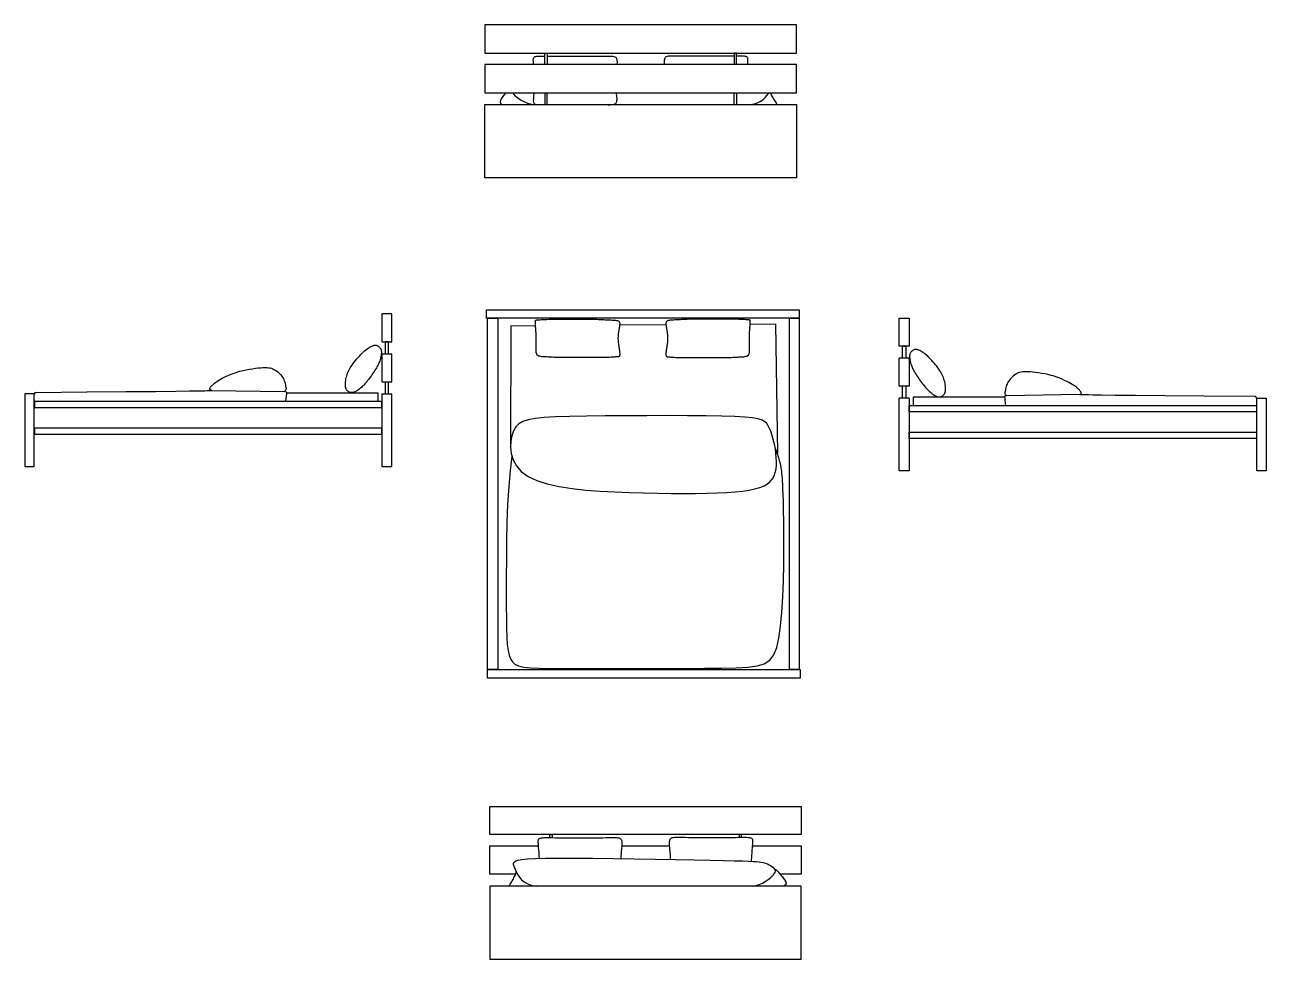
# Model space of a CAD drawing. Header units: millimetres. Extents: x 10 to 26.9, y 10 to 16.9.
# Drawn here: x 19.98 to 26.89, y 10.59 to 15.79 of the extents above; entities that cross this region are included whole.
import ezdxf

# ---------------------------------------------------------------- set-up
doc = ezdxf.new("R2010")
doc.units = ezdxf.units.MM
doc.layers.add('ARREDI_interni - furniture', color=252, linetype='Continuous')

msp = doc.modelspace()

# ---------------------------------------------------------------- linework, layer by layer
at = {"layer": 'ARREDI_interni - furniture'}
for p, q in [((23.9246, 15.3484), (23.9246, 15.4143)), ((23.9377, 15.4143), (23.9377, 15.3484)), ((21.9638, 14.0272), (22.0194, 14.0272)), ((24.8984, 14.0038), (24.8427, 14.0038)), ((21.9638, 13.9609), (22.0194, 13.9609)), ((24.8984, 13.9375), (24.8427, 13.9375)), ((21.0141, 13.7575), (21.4217, 13.7513)), ((21.9638, 13.8046), (22.0194, 13.8046)), ((24.8984, 13.7812), (24.8427, 13.7812)), ((21.9638, 13.7383), (22.0194, 13.7383)), ((24.8984, 13.7149), (24.8427, 13.7149)), ((25.8481, 13.7341), (25.4405, 13.7279))]:
    msp.add_line(p, q, dxfattribs=at)
for points in [[(24.2711, 15.7924), (22.5367, 15.7924), (22.5367, 15.6348), (24.2711, 15.6348)], [(22.5367, 15.3484), (24.2711, 15.3484), (24.2711, 14.9415), (22.5367, 14.9415)], [(24.2862, 14.1592), (22.5462, 14.1592), (22.5462, 14.2062), (24.2862, 14.2062)], [(22.6088, 12.2031), (22.5518, 12.2031), (22.5518, 14.1592), (22.6088, 14.1592)], [(22.8955, 14.1531), (22.9112, 14.1534), (22.9284, 14.1536), (22.9467, 14.1538), (22.9659, 14.1539), (22.9855, 14.1539), (23.0051, 14.154), (23.0245, 14.154), (23.0432, 14.154), (23.061, 14.154), (23.0778, 14.154), (23.0937, 14.1539), (23.1086, 14.1539), (23.1226, 14.1538), (23.1357, 14.1536), (23.148, 14.1534), (23.1595, 14.1531), (23.1701, 14.1527), (23.1801, 14.1523), (23.1894, 14.1518), (23.1982, 14.1513), (23.2066, 14.1508), (23.2146, 14.1503), (23.2223, 14.1499), (23.2299, 14.1495), (23.2373, 14.1492), (23.2446, 14.1489), (23.2515, 14.1486), (23.2581, 14.1482), (23.2642, 14.1476), (23.2697, 14.1468), (23.2745, 14.1457), (23.2785, 14.1442), (23.2817, 14.1424), (23.284, 14.1402), (23.2857, 14.1377), (23.2867, 14.1349), (23.2873, 14.1318), (23.2875, 14.1285), (23.2874, 14.1251), (23.2872, 14.1215), (23.2868, 14.1178), (23.2863, 14.1141), (23.2858, 14.1103), (23.2853, 14.1065), (23.2847, 14.1027), (23.284, 14.0989), (23.2834, 14.0952), (23.2827, 14.0915), (23.2821, 14.088), (23.2815, 14.0845), (23.2808, 14.081), (23.2803, 14.0775), (23.2797, 14.074), (23.2792, 14.0704), (23.2788, 14.0666), (23.2785, 14.0627), (23.2782, 14.0585), (23.278, 14.0541), (23.2779, 14.0495), (23.2779, 14.0447), (23.2781, 14.0397), (23.2784, 14.0344), (23.2788, 14.0289), (23.2794, 14.0231), (23.2801, 14.0171), (23.2809, 14.011), (23.2819, 14.0048), (23.2828, 13.9985), (23.2838, 13.9924), (23.2847, 13.9864), (23.2856, 13.9807), (23.2863, 13.9754), (23.2869, 13.9705), (23.2873, 13.966), (23.2875, 13.9619), (23.2875, 13.9583), (23.2873, 13.9551), (23.2869, 13.9523), (23.2863, 13.95), (23.2854, 13.9482), (23.2843, 13.9468), (23.283, 13.9457), (23.2813, 13.945), (23.2794, 13.9445), (23.2771, 13.9442), (23.2744, 13.944), (23.2714, 13.9438), (23.268, 13.9436), (23.2642, 13.9433), (23.2598, 13.943), (23.2545, 13.9425), (23.2481, 13.9421), (23.2405, 13.9416), (23.2315, 13.9411), (23.2207, 13.9407), (23.208, 13.9404), (23.1933, 13.9401), (23.1768, 13.9398), (23.159, 13.9397), (23.1402, 13.9396), (23.1208, 13.9395), (23.1011, 13.9395), (23.0816, 13.9395), (23.0626, 13.9395), (23.0444, 13.9395), (23.0271, 13.9395), (23.0108, 13.9395), (22.9954, 13.9396), (22.9809, 13.9397), (22.9674, 13.9398), (22.9548, 13.9401), (22.9432, 13.9404), (22.9326, 13.9407), (22.9228, 13.9411), (22.9138, 13.9416), (22.9054, 13.9421), (22.8974, 13.9426), (22.8899, 13.943), (22.8825, 13.9435), (22.8753, 13.9438), (22.8682, 13.9441), (22.8611, 13.9445), (22.8543, 13.945), (22.8479, 13.9458), (22.8419, 13.947), (22.8366, 13.9487), (22.832, 13.9511), (22.8282, 13.9543), (22.8254, 13.9583), (22.8235, 13.9632), (22.8222, 13.9688), (22.8216, 13.975), (22.8214, 13.9817), (22.8215, 13.989), (22.8218, 13.9966), (22.8221, 14.0045), (22.8224, 14.0127), (22.8226, 14.0209), (22.8227, 14.0293), (22.8228, 14.0376), (22.8227, 14.0459), (22.8226, 14.054), (22.8224, 14.062), (22.8221, 14.0697), (22.8218, 14.077), (22.8213, 14.084), (22.8209, 14.0907), (22.8204, 14.097), (22.8199, 14.1029), (22.8194, 14.1085), (22.819, 14.1138), (22.8186, 14.1186), (22.8184, 14.1232), (22.8181, 14.1273), (22.818, 14.1311), (22.8179, 14.1345), (22.8178, 14.1375), (22.8178, 14.1402), (22.8178, 14.1424), (22.8178, 14.1442), (22.8178, 14.1457), (22.8179, 14.1468), (22.8183, 14.1476), (22.819, 14.1482), (22.8201, 14.1486), (22.8218, 14.1489), (22.8242, 14.1492), (22.8274, 14.1495), (22.8314, 14.1499), (22.8365, 14.1503), (22.8428, 14.1508), (22.8503, 14.1513), (22.8592, 14.1518), (22.8696, 14.1523), (22.8817, 14.1527)], [(23.9368, 14.1531), (23.9212, 14.1534), (23.904, 14.1536), (23.8856, 14.1538), (23.8665, 14.1539), (23.8469, 14.1539), (23.8272, 14.154), (23.8079, 14.154), (23.7891, 14.154), (23.7713, 14.154), (23.7545, 14.154), (23.7387, 14.1539), (23.7238, 14.1539), (23.7098, 14.1538), (23.6966, 14.1536), (23.6843, 14.1534), (23.6729, 14.1531), (23.6622, 14.1527), (23.6523, 14.1523), (23.6429, 14.1518), (23.6341, 14.1513), (23.6258, 14.1508), (23.6178, 14.1503), (23.6101, 14.1499), (23.6025, 14.1495), (23.595, 14.1492), (23.5878, 14.1489), (23.5808, 14.1486), (23.5742, 14.1482), (23.5682, 14.1476), (23.5627, 14.1468), (23.5579, 14.1457), (23.5539, 14.1442), (23.5507, 14.1424), (23.5483, 14.1402), (23.5467, 14.1377), (23.5456, 14.1349), (23.545, 14.1318), (23.5448, 14.1285), (23.5449, 14.1251), (23.5452, 14.1215), (23.5456, 14.1178), (23.546, 14.1141), (23.5465, 14.1103), (23.5471, 14.1065), (23.5477, 14.1027), (23.5483, 14.0989), (23.549, 14.0952), (23.5496, 14.0915), (23.5503, 14.088), (23.5509, 14.0845), (23.5515, 14.081), (23.5521, 14.0775), (23.5526, 14.074), (23.5531, 14.0704), (23.5535, 14.0666), (23.5539, 14.0627), (23.5542, 14.0585), (23.5544, 14.0541), (23.5544, 14.0495), (23.5544, 14.0447), (23.5543, 14.0397), (23.554, 14.0344), (23.5536, 14.0289), (23.553, 14.0231), (23.5523, 14.0171), (23.5514, 14.011), (23.5505, 14.0048), (23.5495, 13.9985), (23.5486, 13.9924), (23.5476, 13.9864), (23.5468, 13.9807), (23.546, 13.9754), (23.5455, 13.9705), (23.5451, 13.966), (23.5449, 13.9619), (23.5449, 13.9583), (23.545, 13.9551), (23.5454, 13.9523), (23.5461, 13.95), (23.5469, 13.9482), (23.548, 13.9468), (23.5494, 13.9457), (23.551, 13.945), (23.553, 13.9445), (23.5553, 13.9442), (23.5579, 13.944), (23.5609, 13.9438), (23.5643, 13.9436), (23.5681, 13.9433), (23.5726, 13.943), (23.5779, 13.9425), (23.5842, 13.9421), (23.5918, 13.9416), (23.6009, 13.9411), (23.6117, 13.9407), (23.6244, 13.9404), (23.6391, 13.9401), (23.6555, 13.9398), (23.6734, 13.9397), (23.6922, 13.9396), (23.7116, 13.9395), (23.7313, 13.9395), (23.7508, 13.9395), (23.7698, 13.9395), (23.788, 13.9395), (23.8052, 13.9395), (23.8216, 13.9395), (23.837, 13.9396), (23.8514, 13.9397), (23.865, 13.9398), (23.8775, 13.9401), (23.8891, 13.9404), (23.8997, 13.9407), (23.9095, 13.9411), (23.9186, 13.9416), (23.927, 13.9421), (23.9349, 13.9426), (23.9425, 13.943), (23.9498, 13.9435), (23.957, 13.9438), (23.9642, 13.9441), (23.9712, 13.9445), (23.978, 13.945), (23.9845, 13.9458), (23.9904, 13.947), (23.9958, 13.9487), (24.0004, 13.9511), (24.0041, 13.9543), (24.0069, 13.9583), (24.0089, 13.9632), (24.0101, 13.9688), (24.0108, 13.975), (24.011, 13.9817), (24.0109, 13.989), (24.0106, 13.9966), (24.0102, 14.0045), (24.0099, 14.0127), (24.0097, 14.0209), (24.0096, 14.0293), (24.0096, 14.0376), (24.0096, 14.0459), (24.0097, 14.054), (24.0099, 14.062), (24.0102, 14.0697), (24.0106, 14.077), (24.011, 14.084), (24.0115, 14.0907), (24.012, 14.097), (24.0125, 14.1029), (24.0129, 14.1085), (24.0133, 14.1138), (24.0137, 14.1186), (24.014, 14.1232), (24.0142, 14.1273), (24.0144, 14.1311), (24.0145, 14.1345), (24.0145, 14.1375), (24.0146, 14.1402), (24.0146, 14.1424), (24.0146, 14.1442), (24.0146, 14.1457), (24.0144, 14.1468), (24.0141, 14.1476), (24.0134, 14.1482), (24.0122, 14.1486), (24.0105, 14.1489), (24.0082, 14.1492), (24.005, 14.1495), (24.0009, 14.1499), (23.9958, 14.1503), (23.9896, 14.1508), (23.9821, 14.1513), (23.9732, 14.1518), (23.9627, 14.1523), (23.9507, 14.1527)], [(24.2862, 12.2031), (24.2338, 12.2031), (24.2338, 14.1592), (24.2862, 14.1592)], [(21.7611, 13.7756), (21.7602, 13.7821), (21.7599, 13.7891), (21.7601, 13.7966), (21.7607, 13.8045), (21.7619, 13.8127), (21.7634, 13.8209), (21.7652, 13.8292), (21.7674, 13.8372), (21.7699, 13.8451), (21.7726, 13.8527), (21.7757, 13.8602), (21.7792, 13.8676), (21.7831, 13.875), (21.7874, 13.8826), (21.7922, 13.8903), (21.7975, 13.8982), (21.8034, 13.9065), (21.8097, 13.915), (21.8164, 13.9236), (21.8234, 13.9321), (21.8306, 13.9405), (21.8379, 13.9487), (21.8452, 13.9565), (21.8526, 13.9638), (21.8598, 13.9706), (21.8668, 13.9767), (21.8737, 13.9823), (21.8803, 13.9873), (21.8866, 13.9918), (21.8926, 13.9957), (21.8983, 13.999), (21.9035, 14.0019), (21.9084, 14.0042), (21.9128, 14.006), (21.9169, 14.0073), (21.9207, 14.0082), (21.9243, 14.0087), (21.9276, 14.0087), (21.9308, 14.0083), (21.9338, 14.0076), (21.9367, 14.0065), (21.9396, 14.0051), (21.9423, 14.0035), (21.9449, 14.0016), (21.9473, 13.9995), (21.9495, 13.9974), (21.9516, 13.9951), (21.9534, 13.9928), (21.9551, 13.9904), (21.9565, 13.9881), (21.9576, 13.9856), (21.9586, 13.9829), (21.9593, 13.98), (21.9599, 13.9768), (21.9602, 13.9733), (21.9603, 13.9694), (21.9602, 13.965), (21.9599, 13.9603), (21.9593, 13.9552), (21.9585, 13.9498), (21.9576, 13.9442), (21.9563, 13.9385), (21.9548, 13.9326), (21.9531, 13.9267), (21.9511, 13.9209), (21.9488, 13.915), (21.9463, 13.909), (21.9435, 13.9029), (21.9403, 13.8967), (21.9369, 13.8903), (21.9332, 13.8837), (21.9291, 13.8768), (21.9247, 13.8696), (21.92, 13.8622), (21.915, 13.8547), (21.9099, 13.8471), (21.9047, 13.8396), (21.8994, 13.8322), (21.8941, 13.825), (21.8889, 13.818), (21.8837, 13.8115), (21.8786, 13.8053), (21.8736, 13.7994), (21.8687, 13.7938), (21.8637, 13.7886), (21.8588, 13.7836), (21.8539, 13.7789), (21.849, 13.7743), (21.8441, 13.7701), (21.8392, 13.766), (21.8344, 13.7622), (21.8296, 13.7587), (21.8249, 13.7556), (21.8203, 13.7528), (21.8159, 13.7504), (21.8117, 13.7484), (21.8077, 13.7468), (21.8039, 13.7457), (21.8003, 13.745), (21.7967, 13.7447), (21.7933, 13.7448), (21.7899, 13.7454), (21.7865, 13.7463), (21.7831, 13.7476), (21.7797, 13.7493), (21.7763, 13.7514), (21.773, 13.754), (21.7699, 13.7571), (21.7671, 13.7607), (21.7646, 13.765), (21.7626, 13.77)], [(25.1011, 13.7523), (25.102, 13.7587), (25.1023, 13.7657), (25.1021, 13.7732), (25.1014, 13.7812), (25.1003, 13.7893), (25.0988, 13.7976), (25.0969, 13.8058), (25.0947, 13.8139), (25.0923, 13.8217), (25.0895, 13.8293), (25.0864, 13.8368), (25.083, 13.8442), (25.0791, 13.8516), (25.0747, 13.8592), (25.0699, 13.8669), (25.0646, 13.8748), (25.0588, 13.8831), (25.0525, 13.8916), (25.0458, 13.9002), (25.0388, 13.9087), (25.0316, 13.9171), (25.0243, 13.9253), (25.0169, 13.9331), (25.0096, 13.9404), (25.0024, 13.9472), (24.9953, 13.9533), (24.9885, 13.9589), (24.9819, 13.9639), (24.9756, 13.9684), (24.9695, 13.9723), (24.9639, 13.9756), (24.9586, 13.9785), (24.9538, 13.9808), (24.9493, 13.9826), (24.9452, 13.9839), (24.9414, 13.9848), (24.9379, 13.9853), (24.9345, 13.9853), (24.9314, 13.9849), (24.9284, 13.9842), (24.9254, 13.9831), (24.9226, 13.9817), (24.9199, 13.9801), (24.9173, 13.9782), (24.9149, 13.9761), (24.9126, 13.974), (24.9106, 13.9717), (24.9087, 13.9694), (24.9071, 13.967), (24.9057, 13.9647), (24.9045, 13.9622), (24.9036, 13.9595), (24.9028, 13.9566), (24.9023, 13.9534), (24.902, 13.9499), (24.9019, 13.946), (24.902, 13.9416), (24.9023, 13.9369), (24.9029, 13.9318), (24.9036, 13.9264), (24.9046, 13.9208), (24.9058, 13.9151), (24.9073, 13.9092), (24.9091, 13.9034), (24.9111, 13.8975), (24.9133, 13.8916), (24.9159, 13.8856), (24.9187, 13.8795), (24.9218, 13.8733), (24.9253, 13.8669), (24.929, 13.8603), (24.9331, 13.8534), (24.9375, 13.8462), (24.9422, 13.8389), (24.9471, 13.8313), (24.9522, 13.8237), (24.9574, 13.8162), (24.9627, 13.8088), (24.968, 13.8016), (24.9733, 13.7946), (24.9784, 13.7881), (24.9835, 13.7819), (24.9885, 13.776), (24.9935, 13.7705), (24.9984, 13.7652), (25.0033, 13.7602), (25.0082, 13.7555), (25.0131, 13.751), (25.018, 13.7467), (25.0229, 13.7426), (25.0278, 13.7388), (25.0326, 13.7353), (25.0373, 13.7322), (25.0419, 13.7294), (25.0463, 13.727), (25.0505, 13.725), (25.0545, 13.7234), (25.0583, 13.7223), (25.0619, 13.7216), (25.0654, 13.7213), (25.0689, 13.7214), (25.0722, 13.722), (25.0756, 13.7229), (25.079, 13.7242), (25.0825, 13.7259), (25.0859, 13.728), (25.0892, 13.7306), (25.0923, 13.7337), (25.0951, 13.7373), (25.0976, 13.7416), (25.0996, 13.7466)], [(19.9751, 13.3328), (20.028, 13.3328), (20.028, 13.7383), (19.9751, 13.7383)], [(20.0281, 13.6614), (21.9638, 13.6614), (21.9638, 13.6958), (20.0281, 13.6958)], [(26.8871, 13.3094), (26.8342, 13.3094), (26.8342, 13.7149), (26.8871, 13.7149)], [(26.8341, 13.638), (24.8984, 13.638), (24.8984, 13.6724), (26.8341, 13.6724)], [(22.6962, 13.532), (22.6866, 13.5052), (22.6804, 13.4746), (22.6787, 13.4412), (22.6827, 13.4064), (22.6935, 13.3715), (22.7121, 13.3378), (22.7397, 13.3064), (22.7774, 13.2788), (22.8258, 13.2557), (22.8839, 13.2371), (22.9498, 13.2224), (23.022, 13.2111), (23.0989, 13.2026), (23.1788, 13.1963), (23.2602, 13.1919), (23.3413, 13.1886), (23.4207, 13.1862), (23.4977, 13.1844), (23.5719, 13.1834), (23.6428, 13.1831), (23.7099, 13.1835), (23.7727, 13.1846), (23.8307, 13.1864), (23.8835, 13.189), (23.9306, 13.1923), (23.9724, 13.1965), (24.0089, 13.2018), (24.0407, 13.2084), (24.0679, 13.2163), (24.091, 13.2257), (24.1101, 13.2369), (24.1256, 13.2499), (24.1378, 13.265), (24.1471, 13.2818), (24.1537, 13.3001), (24.1579, 13.3198), (24.16, 13.3404), (24.1604, 13.3618), (24.1594, 13.3838), (24.1572, 13.4059), (24.1542, 13.4281), (24.1505, 13.45), (24.146, 13.4714), (24.1408, 13.4919), (24.135, 13.5114), (24.1287, 13.5294), (24.1219, 13.5458), (24.1146, 13.5603), (24.1065, 13.5726), (24.0958, 13.5829), (24.0804, 13.5914), (24.058, 13.5983), (24.0266, 13.6038), (23.9839, 13.608), (23.9277, 13.6111), (23.8559, 13.6135), (23.7674, 13.6151), (23.6653, 13.6161), (23.554, 13.6166), (23.4377, 13.6165), (23.3208, 13.6159), (23.2074, 13.6148), (23.1019, 13.6134), (23.0085, 13.6115), (22.9305, 13.6092), (22.8672, 13.6059), (22.8167, 13.601), (22.7774, 13.594), (22.7475, 13.5842), (22.7251, 13.571), (22.7086, 13.5538)], [(20.0281, 13.513), (21.9638, 13.513), (21.9638, 13.5474), (20.0281, 13.5474)], [(26.8341, 13.4897), (24.8984, 13.4897), (24.8984, 13.524), (26.8341, 13.524)], [(24.2914, 12.156), (22.5518, 12.156), (22.5518, 12.2031), (24.2914, 12.2031)], [(22.5642, 11.4417), (24.2986, 11.4417), (24.2986, 11.2841), (22.5642, 11.2841)], [(24.2986, 10.9977), (22.5642, 10.9977), (22.5642, 10.5909), (24.2986, 10.5909)]]:
    msp.add_lwpolyline(points, close=True, dxfattribs=at)
for points in [[(22.8701, 15.5718), (22.8701, 15.6348), (22.8831, 15.6348), (22.8831, 15.5718)], [(23.9377, 15.5718), (23.9377, 15.6348), (23.9246, 15.6348), (23.9246, 15.5718)], [(22.8079, 15.5718), (22.5367, 15.5718), (22.5367, 15.4142), (22.6537, 15.4142)], [(22.654, 15.4145), (24.2711, 15.4142), (24.2711, 15.5718), (23.9999, 15.5718)], [(22.8079, 15.5718), (22.8074, 15.5791), (22.807, 15.5851), (22.8067, 15.5902), (22.8065, 15.5948), (22.8064, 15.5989), (22.8067, 15.6027), (22.8073, 15.606), (22.8085, 15.6089), (22.8103, 15.6115), (22.8128, 15.6135), (22.8163, 15.6152), (22.8207, 15.6164), (22.8262, 15.6173), (22.8328, 15.6179), (22.8408, 15.6182), (22.85, 15.6183), (22.8607, 15.6183), (22.8701, 15.6182)], [(23.9999, 15.5718), (22.8079, 15.5718)], [(22.8831, 15.618), (22.8868, 15.618), (22.9022, 15.6179), (22.9192, 15.6178), (22.9375, 15.6177), (22.9569, 15.6177), (22.9771, 15.6177), (22.9981, 15.6177), (23.0196, 15.6176), (23.0413, 15.6176), (23.0631, 15.6176), (23.0848, 15.6177), (23.1061, 15.6177), (23.1267, 15.6177), (23.1464, 15.6178), (23.165, 15.6178), (23.1822, 15.618), (23.1978, 15.6181), (23.2115, 15.6183), (23.2235, 15.6184), (23.2339, 15.6184), (23.2427, 15.6181), (23.2501, 15.6174), (23.2562, 15.6162), (23.2612, 15.6144), (23.2651, 15.6119), (23.268, 15.6087), (23.2701, 15.6046), (23.2715, 15.5999), (23.2723, 15.5946), (23.2725, 15.5886), (23.2724, 15.5821), (23.2719, 15.5752), (23.2716, 15.5718)], [(23.9246, 15.618), (23.921, 15.618), (23.9055, 15.6179), (23.8885, 15.6178), (23.8703, 15.6177), (23.8509, 15.6177), (23.8306, 15.6177), (23.8097, 15.6177), (23.7882, 15.6176), (23.7665, 15.6176), (23.7446, 15.6176), (23.723, 15.6177), (23.7017, 15.6177), (23.6811, 15.6177), (23.6613, 15.6178), (23.6428, 15.6178), (23.6256, 15.618), (23.61, 15.6181), (23.5962, 15.6183), (23.5842, 15.6184), (23.5739, 15.6184), (23.5651, 15.6181), (23.5577, 15.6174), (23.5515, 15.6162), (23.5466, 15.6144), (23.5427, 15.6119), (23.5398, 15.6087), (23.5376, 15.6046), (23.5363, 15.5999), (23.5355, 15.5946), (23.5352, 15.5886), (23.5354, 15.5821), (23.5358, 15.5752), (23.5361, 15.5718)], [(23.9999, 15.5718), (24.0004, 15.5791), (24.0008, 15.5851), (24.0011, 15.5902), (24.0013, 15.5948), (24.0013, 15.5989), (24.0011, 15.6027), (24.0004, 15.606), (23.9993, 15.6089), (23.9975, 15.6115), (23.9949, 15.6135), (23.9915, 15.6152), (23.9871, 15.6164), (23.9816, 15.6173), (23.9749, 15.6179), (23.967, 15.6182), (23.9577, 15.6183), (23.947, 15.6183), (23.9377, 15.6182)], [(22.654, 15.4145), (22.6499, 15.4099), (22.6422, 15.4003), (22.635, 15.3907), (22.6283, 15.381), (22.6229, 15.3713), (22.6213, 15.362), (22.6264, 15.3532), (22.6352, 15.3484)], [(22.8093, 15.4145), (22.8074, 15.3871), (22.807, 15.3812), (22.8067, 15.3761), (22.8065, 15.3715), (22.8064, 15.3673), (22.8067, 15.3636), (22.8073, 15.3602), (22.8085, 15.3573), (22.8103, 15.3548), (22.8128, 15.3527), (22.8163, 15.3511), (22.8207, 15.3498), (22.8262, 15.3489), (22.8328, 15.3484), (22.8408, 15.3481), (22.85, 15.348), (22.8607, 15.348), (22.8729, 15.3481), (22.8868, 15.3483), (22.9022, 15.3484), (22.9192, 15.3485), (22.9375, 15.3485), (22.9569, 15.3486), (22.9771, 15.3486), (22.9981, 15.3486), (23.0196, 15.3486), (23.0413, 15.3486), (23.0631, 15.3486), (23.0848, 15.3486), (23.1061, 15.3486), (23.1267, 15.3486), (23.1464, 15.3485), (23.165, 15.3484), (23.1822, 15.3483), (23.1978, 15.3481), (23.2115, 15.348), (23.2235, 15.3478), (23.2339, 15.3479), (23.2427, 15.3482), (23.2501, 15.3489), (23.2562, 15.3501), (23.2612, 15.3519), (23.2651, 15.3543), (23.268, 15.3576), (23.2701, 15.3616), (23.2715, 15.3663), (23.2723, 15.3717), (23.2725, 15.3776), (23.2724, 15.3841), (23.2719, 15.3911), (23.2699, 15.4144)], [(22.8701, 15.4144), (22.8701, 15.3481)], [(22.8831, 15.3482), (22.8831, 15.4144)], [(24.1642, 15.3484), (24.1628, 15.3509), (24.1606, 15.3549), (24.1578, 15.3597), (24.1546, 15.365), (24.1511, 15.3708), (24.1474, 15.3769), (24.1437, 15.3831), (24.14, 15.3893), (24.1365, 15.3954), (24.1333, 15.4014), (24.1304, 15.4073), (24.128, 15.4131), (24.1277, 15.4142)], [(22.0194, 14.0272), (22.0194, 14.1836), (21.9638, 14.1836), (21.9638, 14.0272)], [(22.6819, 14.1173), (22.6791, 13.4478)], [(22.6819, 14.1173), (22.8187, 14.1182)], [(23.2872, 14.1216), (23.5451, 14.1234)], [(24.0142, 14.1267), (24.1555, 14.1277), (24.166, 13.4059)], [(24.8427, 14.0038), (24.8427, 14.1602), (24.8984, 14.1602), (24.8984, 14.0038)], [(22.0008, 13.9609), (22.0008, 14.0272), (21.9822, 14.0272), (21.9822, 13.9609)], [(24.8613, 13.9375), (24.8613, 14.0038), (24.8799, 14.0038), (24.8799, 13.9375)], [(21.9638, 13.9609), (21.9638, 13.8046)], [(22.0194, 13.8046), (22.0194, 13.9609)], [(24.8427, 13.7812), (24.8427, 13.9375)], [(24.8984, 13.9375), (24.8984, 13.7812)], [(20.036, 13.7462), (20.3208, 13.7484), (20.5397, 13.7503), (20.7019, 13.7518), (20.8163, 13.753), (20.8921, 13.754), (20.9383, 13.7547), (20.964, 13.7553), (20.9783, 13.7557), (20.9888, 13.7561), (20.9971, 13.7564), (21.0035, 13.7566), (21.0082, 13.7568), (21.0114, 13.757), (21.0133, 13.7572), (21.0141, 13.7575), (21.0141, 13.7578), (21.0134, 13.7582), (21.0122, 13.7586), (21.0108, 13.7593), (21.0092, 13.76), (21.0076, 13.761), (21.0062, 13.7622), (21.0052, 13.7636), (21.0048, 13.7653), (21.005, 13.7672), (21.0058, 13.7694), (21.0071, 13.7719), (21.0089, 13.7745), (21.0111, 13.7772), (21.0135, 13.78), (21.0162, 13.7829), (21.0189, 13.7858), (21.0218, 13.7887), (21.0248, 13.7916), (21.0281, 13.7947), (21.0319, 13.798), (21.0364, 13.8015), (21.0418, 13.8053), (21.048, 13.8095), (21.0555, 13.8141), (21.0641, 13.8193), (21.074, 13.8248), (21.0851, 13.8306), (21.0973, 13.8366), (21.1105, 13.8425), (21.1247, 13.8484), (21.1399, 13.854), (21.1559, 13.8592), (21.1727, 13.864), (21.1901, 13.8683), (21.2076, 13.8721), (21.2251, 13.8754), (21.2422, 13.8782), (21.2587, 13.8805), (21.2742, 13.8823), (21.2884, 13.8836), (21.3011, 13.8844), (21.3124, 13.8847), (21.3226, 13.8845), (21.3318, 13.8836), (21.3401, 13.8822), (21.3479, 13.8802), (21.3552, 13.8776), (21.3624, 13.8743), (21.3694, 13.8704), (21.3763, 13.8658), (21.3831, 13.8608), (21.3895, 13.8552), (21.3956, 13.8493), (21.4012, 13.843), (21.4063, 13.8365), (21.4108, 13.8298), (21.4146, 13.8229), (21.4178, 13.816), (21.4204, 13.809), (21.4226, 13.8021), (21.4244, 13.7952), (21.4259, 13.7884), (21.4272, 13.7817), (21.4284, 13.7752), (21.4295, 13.7689), (21.4302, 13.7641)], [(26.8262, 13.7229), (26.5414, 13.725), (26.3224, 13.7269), (26.1603, 13.7284), (26.0459, 13.7296), (25.9701, 13.7306), (25.9239, 13.7313), (25.8981, 13.7319), (25.8838, 13.7324), (25.8734, 13.7327), (25.8651, 13.733), (25.8587, 13.7332), (25.854, 13.7334), (25.8508, 13.7336), (25.8489, 13.7338), (25.8481, 13.7341), (25.8481, 13.7344), (25.8488, 13.7348), (25.8499, 13.7353), (25.8514, 13.7359), (25.853, 13.7367), (25.8546, 13.7376), (25.8559, 13.7388), (25.8569, 13.7402), (25.8574, 13.7419), (25.8572, 13.7438), (25.8564, 13.7461), (25.855, 13.7485), (25.8532, 13.7511), (25.8511, 13.7538), (25.8486, 13.7566), (25.846, 13.7595), (25.8432, 13.7624), (25.8404, 13.7653), (25.8374, 13.7683), (25.8341, 13.7713), (25.8302, 13.7746), (25.8257, 13.7781), (25.8204, 13.7819), (25.8141, 13.7861), (25.8067, 13.7908), (25.798, 13.7959), (25.7881, 13.8014), (25.7771, 13.8072), (25.7649, 13.8132), (25.7517, 13.8191), (25.7374, 13.825), (25.7223, 13.8306), (25.7062, 13.8358), (25.6894, 13.8406), (25.6721, 13.8449), (25.6545, 13.8487), (25.637, 13.852), (25.6199, 13.8548), (25.6035, 13.8571), (25.588, 13.8589), (25.5738, 13.8602), (25.5611, 13.861), (25.5497, 13.8613), (25.5396, 13.8611), (25.5304, 13.8603), (25.522, 13.8589), (25.5143, 13.8568), (25.5069, 13.8542), (25.4998, 13.8509), (25.4927, 13.847), (25.4858, 13.8424), (25.4791, 13.8374), (25.4726, 13.8318), (25.4666, 13.8259), (25.4609, 13.8196), (25.4559, 13.8131), (25.4514, 13.8064), (25.4476, 13.7995), (25.4444, 13.7926), (25.4418, 13.7856), (25.4396, 13.7787), (25.4378, 13.7718), (25.4363, 13.765), (25.4349, 13.7583), (25.4337, 13.7518), (25.4326, 13.7455), (25.4319, 13.7407)], [(21.9822, 13.8046), (21.9822, 13.7383), (22.0008, 13.7383), (22.0008, 13.8046)], [(24.8799, 13.7812), (24.8799, 13.7149), (24.8613, 13.7149), (24.8613, 13.7812)], [(21.4314, 13.7465), (21.4312, 13.7375), (21.4303, 13.726), (21.4287, 13.7123), (21.4262, 13.6958)], [(21.4309, 13.7436), (21.9399, 13.7436), (21.9406, 13.6958)], [(21.9638, 13.7383), (21.9638, 13.3328), (22.0194, 13.3328), (22.0194, 13.7383)], [(24.8984, 13.7149), (24.8984, 13.3094), (24.8427, 13.3094), (24.8427, 13.7149)], [(25.4313, 13.7202), (24.9223, 13.7202), (24.9215, 13.6724)], [(25.4307, 13.7231), (25.431, 13.7141), (25.4318, 13.7026), (25.4334, 13.6889), (25.4359, 13.6724)], [(22.6876, 13.3907), (22.6771, 13.3115), (22.6692, 13.2215), (22.6636, 13.1239), (22.6598, 13.0217), (22.6575, 12.9184), (22.6563, 12.8169), (22.6559, 12.7205), (22.6558, 12.6324), (22.6558, 12.555), (22.6562, 12.4883), (22.6571, 12.4313), (22.6588, 12.3832), (22.6616, 12.3431), (22.6658, 12.3101), (22.6717, 12.2834), (22.6795, 12.2621), (22.6899, 12.2454), (22.7043, 12.2328), (22.7246, 12.2235), (22.7527, 12.2171), (22.7905, 12.2131), (22.8398, 12.2108), (22.9025, 12.2097), (22.9804, 12.2092), (23.0743, 12.2089), (23.1811, 12.2087), (23.2966, 12.2087), (23.4164, 12.2088), (23.5365, 12.209), (23.6526, 12.2095), (23.7604, 12.2101), (23.8558, 12.211), (23.9356, 12.2123), (24.0004, 12.2158), (24.052, 12.223), (24.0923, 12.2358), (24.1229, 12.2559), (24.1456, 12.2852), (24.1622, 12.3254), (24.1743, 12.3783), (24.1836, 12.4448), (24.1906, 12.5223), (24.1955, 12.6075), (24.1987, 12.6969), (24.2006, 12.7871), (24.2013, 12.8748), (24.2012, 12.9565), (24.2006, 13.0288), (24.1998, 13.0891), (24.1989, 13.1381), (24.1979, 13.1774), (24.1967, 13.2086), (24.1955, 13.2331), (24.1943, 13.2525), (24.1931, 13.2684), (24.192, 13.2822), (24.1909, 13.2955), (24.1894, 13.309), (24.1872, 13.3236), (24.184, 13.3401), (24.1793, 13.359), (24.1727, 13.3814), (24.1638, 13.4078), (24.1523, 13.4391)], [(22.8412, 11.152), (22.8399, 11.1663), (22.8384, 11.1847), (22.8371, 11.1997), (22.8362, 11.2116), (22.8354, 11.221), (22.8349, 11.2284), (22.8345, 11.2344), (22.8343, 11.2395), (22.834, 11.2441), (22.834, 11.2482), (22.8342, 11.252), (22.8349, 11.2553), (22.8361, 11.2583), (22.8379, 11.2608), (22.8404, 11.2629), (22.8438, 11.2645), (22.8483, 11.2658), (22.8537, 11.2666), (22.8604, 11.2672), (22.8683, 11.2675), (22.8776, 11.2676), (22.8883, 11.2676), (22.9005, 11.2675), (22.9143, 11.2673), (22.9298, 11.2672), (22.9468, 11.2671), (22.9651, 11.2671), (22.9844, 11.267), (23.0047, 11.267), (23.0257, 11.267), (23.0471, 11.267), (23.0689, 11.267), (23.0907, 11.267), (23.1124, 11.267), (23.1336, 11.267), (23.1543, 11.267), (23.174, 11.2671), (23.1926, 11.2672), (23.2098, 11.2673), (23.2253, 11.2674), (23.2391, 11.2676), (23.2511, 11.2678), (23.2614, 11.2677), (23.2703, 11.2674), (23.2777, 11.2667), (23.2838, 11.2655), (23.2887, 11.2637), (23.2926, 11.2612), (23.2956, 11.258), (23.2977, 11.254), (23.2991, 11.2493), (23.2998, 11.2439), (23.3001, 11.238), (23.2999, 11.2315), (23.2995, 11.2245), (23.2988, 11.2171), (23.2981, 11.2093), (23.2973, 11.2011), (23.2965, 11.1925), (23.2957, 11.1836), (23.2951, 11.1742), (23.2945, 11.1645), (23.2942, 11.1543), (23.2942, 11.1514)], [(22.8976, 11.2675), (22.8976, 11.2841), (22.9107, 11.2841), (22.9107, 11.2674)], [(24.0204, 11.136), (24.023, 11.1663), (24.0245, 11.1847), (24.0258, 11.1997), (24.0267, 11.2116), (24.0274, 11.221), (24.028, 11.2284), (24.0284, 11.2344), (24.0286, 11.2395), (24.0289, 11.2441), (24.0289, 11.2482), (24.0287, 11.252), (24.028, 11.2553), (24.0268, 11.2583), (24.025, 11.2608), (24.0225, 11.2629), (24.0191, 11.2645), (24.0146, 11.2658), (24.0091, 11.2666), (24.0025, 11.2672), (23.9946, 11.2675), (23.9853, 11.2676), (23.9746, 11.2676), (23.9624, 11.2675), (23.9486, 11.2673), (23.9331, 11.2672), (23.9161, 11.2671), (23.8978, 11.2671), (23.8785, 11.267), (23.8582, 11.267), (23.8372, 11.267), (23.8158, 11.267), (23.794, 11.267), (23.7722, 11.267), (23.7505, 11.267), (23.7293, 11.267), (23.7086, 11.267), (23.6889, 11.2671), (23.6703, 11.2672), (23.6531, 11.2673), (23.6376, 11.2674), (23.6238, 11.2676), (23.6118, 11.2678), (23.6015, 11.2677), (23.5926, 11.2674), (23.5852, 11.2667), (23.5791, 11.2655), (23.5742, 11.2637), (23.5703, 11.2612), (23.5673, 11.258), (23.5652, 11.254), (23.5638, 11.2493), (23.563, 11.2439), (23.5628, 11.238), (23.563, 11.2315), (23.5634, 11.2245), (23.5641, 11.2171), (23.5648, 11.2093), (23.5656, 11.2011), (23.5664, 11.1925), (23.5672, 11.1836), (23.5678, 11.1742), (23.5683, 11.1645), (23.5687, 11.1543), (23.5688, 11.1465)], [(23.9653, 11.2675), (23.9653, 11.2841), (23.9522, 11.2841), (23.9522, 11.2674)], [(22.7076, 11.0635), (22.5642, 11.0635), (22.5642, 11.2211), (22.8354, 11.2211)], [(23.2992, 11.2211), (23.5637, 11.2211)], [(24.0275, 11.2211), (24.2986, 11.2211), (24.2986, 11.0635), (24.1816, 11.0635)], [(22.6711, 10.9977), (22.6725, 11.0002), (22.6748, 11.0042), (22.6776, 11.009), (22.6808, 11.0143), (22.6842, 11.0201), (22.6879, 11.0262), (22.6916, 11.0324), (22.6953, 11.0386), (22.6988, 11.0448), (22.7021, 11.0508), (22.7049, 11.0566), (22.7073, 11.0624), (22.709, 11.0682), (22.7101, 11.0739), (22.7102, 11.0795), (22.7094, 11.0851), (22.7076, 11.0907), (22.7052, 11.0963), (22.7024, 11.1019), (22.6996, 11.1074), (22.6974, 11.1127), (22.696, 11.118), (22.6958, 11.1232), (22.6972, 11.1282), (22.7008, 11.133), (22.7084, 11.1376), (22.722, 11.1418), (22.7434, 11.1455), (22.7748, 11.1487), (22.818, 11.1512), (22.875, 11.153), (22.9478, 11.154)], [(22.9478, 11.154), (23.0374, 11.154), (23.1403, 11.1533), (23.2522, 11.152), (23.3686, 11.1502), (23.4852, 11.1482), (23.5976, 11.146), (23.7013, 11.1438), (23.792, 11.1419), (23.8663, 11.1403), (23.9253, 11.1389), (23.971, 11.1377), (24.0055, 11.1366), (24.031, 11.1355), (24.0495, 11.1343), (24.0631, 11.133), (24.074, 11.1314), (24.0839, 11.1294), (24.0932, 11.127), (24.1021, 11.1241), (24.1106, 11.1207), (24.1189, 11.1166), (24.1271, 11.112), (24.1353, 11.1066), (24.1435, 11.1004), (24.1519, 11.0934), (24.1605, 11.0856), (24.169, 11.0773), (24.1773, 11.0684), (24.1854, 11.0592), (24.1931, 11.0497), (24.2004, 11.04), (24.207, 11.0303), (24.2124, 11.0206), (24.2141, 11.0113), (24.209, 11.0025), (24.2001, 10.9977)]]:
    msp.add_lwpolyline(points, dxfattribs=at)
for centre, radius, start, end in [((22.8351, 15.5339), 0.1876, 219.52559, 261.46428), ((24.0045, 15.478), 0.1298, 272.54224, 330.5694), ((21.4, 13.775), 0.0322, 312.39381, 340.17281), ((20.0374, 13.7368), 0.00955, 98.53246, 170.8917), ((21.4173, 13.7298), 0.0219, 49.71895, 78.47329), ((25.4449, 13.7064), 0.0219, 101.52671, 130.28105), ((25.4622, 13.7516), 0.0322, 199.82719, 227.60619), ((26.8247, 13.7134), 0.00955, 9.1083, 81.46754), ((22.8309, 11.1273), 0.1298, 201.62452, 267.45776), ((24.0003, 11.1832), 0.1876, 278.53572, 324.45272), ((24.1346, 11.0819), 0.0199, 336.89265, 48.59847)]:
    msp.add_arc(centre, radius, start, end, dxfattribs=at)

doc.saveas('drawing.dxf')
